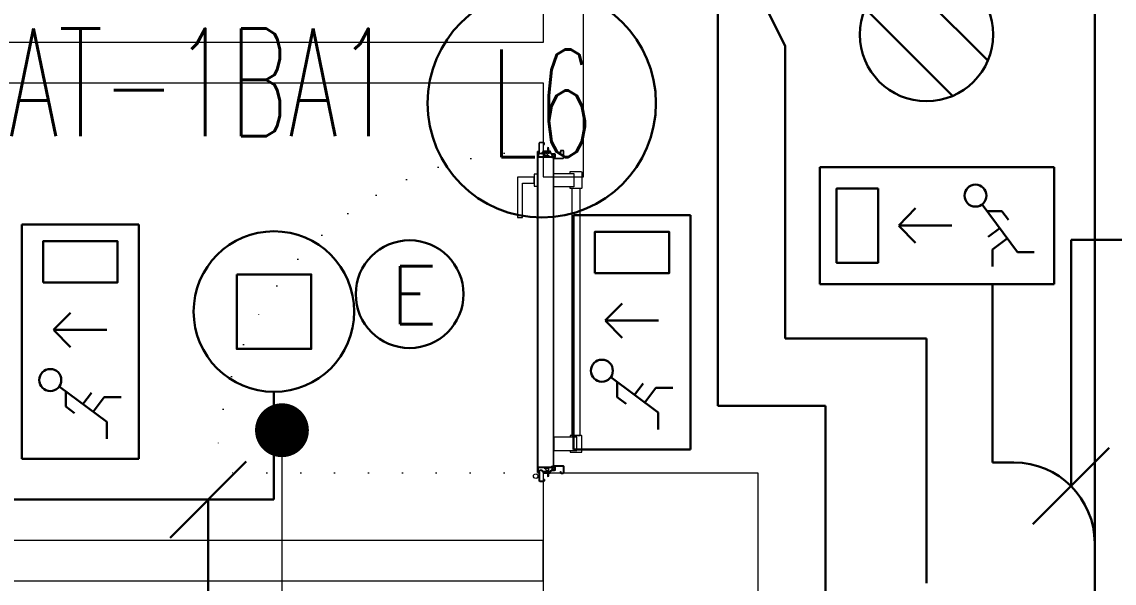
# Model space of a CAD drawing. Header units: metres. Extents: x -13316 to 152404, y -3899 to 30226.
# Drawn here: x 84986.3 to 85392.2, y 6749.1 to 6957.6 of the extents above; entities that cross this region are included whole.
import ezdxf
from ezdxf.enums import TextEntityAlignment as Align

# ---------------------------------------------------------------- set-up
doc = ezdxf.new("R2010")
doc.units = ezdxf.units.M
doc.header["$LTSCALE"] = 100
doc.header["$MEASUREMENT"] = 0
doc.linetypes.add('DOT2', pattern=[0.125, 0, -0.125])
doc.layers.get('0').update_dxf_attribs({"color": 9, "lineweight": 9})
for name, color, linetype, lineweight in [('00', 9, 'Continuous', 9), ('01', 9, 'Continuous', 9), ('06D', 9, 'Continuous', 9), ('10', 9, 'Continuous', 9), ('14', 9, 'Continuous', 9), ('20', 9, 'DOT2', 9), ('21_mahal200', 9, 'Continuous', 9), ('E-1x8 W ACİL ÇIKIŞ ARMATÜRÜ (TİP1)', 7, 'Continuous', 30), ('E-1x8 W ACİL ÇIKIŞ ARMATÜRÜ (TİP2)', 7, 'Continuous', 30), ('E-2x18W GÖMME PL COMPACT FLUORESAN ARMATÜR', 7, 'Continuous', 30), ('E-60W PL DOWNLIGHT ARMATÜR (SIVAÜSTÜ)', 7, 'Continuous', 30), ('E-ACİL AYDINLATMA KİTİ', 7, 'Continuous', 30), ('E-KABLO', 7, 'Continuous', 30), ('E-LINYE', 7, 'Continuous', 30)]:
    doc.layers.add(name, color=color, linetype=linetype, lineweight=lineweight)
doc.styles.add('E-YAZI', font='txttw.shx')
doc.styles.add('MuuM_TEXT-STANDART', font='ARIALN.TTF')
doc.dimstyles.new('MuuM_DIM200', dxfattribs={"dimscale": 20, "dimtxt": 2, "dimasz": 1, "dimexe": 1, "dimexo": 1, "dimgap": 1, "dimtad": 1, "dimdec": 1, "dimrnd": 0.5, "dimdsep": 46, "dimtxsty": 'MuuM_TEXT-STANDART', "dimblk": 'ARCHTICK', "dimcen": 0, "dimdle": 0.15, "dimclrd": 256, "dimclre": 256, "dimclrt": 256, "dimadec": 0, "dimazin": 0, "dimtfac": 5, "dimtdec": 1, "dimtix": 1, "dimtmove": 2, "dimatfit": 3, "dimldrblk": 'DOT', "dimfxl": 3, "dimfxlon": 1, "dimtolj": 1, "dimlwd": -1, "dimlwe": -1, "dimarcsym": 0})

# ---------------------------------------------------------------- blocks, each defined once
blk = doc.blocks.new('100_2x18W GÖMME PL COMPACT FLUORESAN ARMATÜR')
at = {"layer": 'E-2x18W GÖMME PL COMPACT FLUORESAN ARMATÜR', "color": 7}
for p, q in [((-1.426, -0.605), (0.605, 1.426)), ((-0.605, -1.426), (1.426, 0.605))]:
    blk.add_line(p, q, dxfattribs=at)
at = {"layer": 'E-2x18W GÖMME PL COMPACT FLUORESAN ARMATÜR', "color": 4}
blk.add_circle((0, 0), 1.549, dxfattribs=at)
blk = doc.blocks.new('100_1x8 W ACİL ÇIKIŞ ARMATÜRÜ (TİP1)')
at = {"layer": 'E-1x8 W ACİL ÇIKIŞ ARMATÜRÜ (TİP1)', "color": 4}
for p, q in [((-3.4, 3.4), (3.4, 3.4)), ((-3.4, 0), (-3.4, 3.4)), ((3.4, 3.4), (3.4, 0)), ((3.4, 0), (-3.4, 0))]:
    blk.add_line(p, q, dxfattribs=at)
at = {"layer": 'E-1x8 W ACİL ÇIKIŞ ARMATÜRÜ (TİP1)', "color": 1}
for p, q in [((-1.305, 2.317), (-2.331, 0.937)), ((-1.882, 2.125), (-2.072, 1.87)), ((-1.448, 2.125), (-1.882, 2.125)), ((1.112, 1.705), (0.624, 2.205)), ((-1.484, 1.378), (-1.818, 1.627)), ((1.112, 1.705), (-0.431, 1.705)), ((0.624, 1.205), (1.107, 1.7)), ((-1.608, 1.01), (-2.039, 1.33)), ((-1.608, 1.01), (-1.608, 0.516)), ((-2.821, 0.937), (-2.331, 0.937))]:
    blk.add_line(p, q, dxfattribs=at)
blk.add_lwpolyline([(1.715, 2.777), (2.92, 2.777), (2.92, 0.623), (1.715, 0.623)], close=True, dxfattribs=at)
blk.add_circle((-1.115, 2.574), 0.32, dxfattribs=at)
blk = doc.blocks.new('100_1x8 W ACİL ÇIKIŞ ARMATÜRÜ (TİP2)')
at = {"layer": 'E-1x8 W ACİL ÇIKIŞ ARMATÜRÜ (TİP2)', "color": 4}
for p, q in [((-3.4, 0), (-3.4, 3.4)), ((-3.4, 3.4), (3.4, 3.4)), ((3.4, 3.4), (3.4, 0)), ((3.4, 0), (-3.4, 0))]:
    blk.add_line(p, q, dxfattribs=at)
at = {"layer": 'E-1x8 W ACİL ÇIKIŞ ARMATÜRÜ (TİP2)', "color": 1}
for p, q in [((-1.305, 2.317), (-2.331, 0.937)), ((-0.16, 1.989), (0.335, 2.471)), ((0.34, 2.476), (0.34, 0.934)), ((0.34, 2.476), (0.84, 1.989)), ((-1.882, 2.125), (-2.072, 1.87)), ((-1.448, 2.125), (-1.882, 2.125)), ((-1.484, 1.378), (-1.818, 1.627)), ((-1.608, 1.01), (-2.039, 1.33)), ((-1.608, 1.01), (-1.608, 0.516)), ((-2.821, 0.937), (-2.331, 0.937))]:
    blk.add_line(p, q, dxfattribs=at)
blk.add_lwpolyline([(1.715, 2.777), (2.92, 2.777), (2.92, 0.623), (1.715, 0.623)], close=True, dxfattribs=at)
blk.add_circle((-1.115, 2.574), 0.32, dxfattribs=at)
blk = doc.blocks.new('100_60W PL DOWNLIGHT ARMATÜR (SIVAÜSTÜ)')
at = {"layer": 'E-60W PL DOWNLIGHT ARMATÜR (SIVAÜSTÜ)', "color": 3}
blk.add_lwpolyline([(-0.865, 0.865), (0.865, 0.865), (0.865, -0.865), (-0.865, -0.865)], close=True, dxfattribs=at)
at = {"layer": 'E-60W PL DOWNLIGHT ARMATÜR (SIVAÜSTÜ)', "color": 4}
blk.add_circle((0, 0), 1.865, dxfattribs=at)
blk = doc.blocks.new('100_ACİL AYDINLATMA KİTİ')
at = {"layer": 'E-ACİL AYDINLATMA KİTİ', "color": 3}
blk.add_circle((0, 0), 1.251, dxfattribs=at)
at = {"layer": 'E-ACİL AYDINLATMA KİTİ', "color": 3, "style": 'E-YAZI'}
blk.add_text('E', height=1.34, dxfattribs=at).set_placement((-0.448, -0.694))
blk = doc.blocks.new('p-kolon_80x80')
blk.add_lwpolyline([(-40, -40), (40, -40), (40, 40), (-40, 40)], close=True)
blk = doc.blocks.new('1.Bod.Ara.Sitatik Elk')
at = {"layer": '01'}
blk.add_blockref('p-kolon_80x80', (900, -2200), dxfattribs=at)
blk = doc.blocks.new('_ArchTick')
at = {"color": 0, "linetype": 'ByBlock', "const_width": 0.15}
blk.add_lwpolyline([(-0.5, -0.5), (0.5, 0.5)], dxfattribs=at)
blk = doc.blocks.new('_Dot')
at = {"color": 0, "linetype": 'ByBlock', "lineweight": -2}
blk.add_line((-0.5, 0), (-1, 0), dxfattribs=at)
at = {"color": 0, "linetype": 'ByBlock', "const_width": 0.5}
blk.add_lwpolyline([(-0.25, 0, 1), (0.25, 0, 1)], format="xyb", close=True, dxfattribs=at)
blk = doc.blocks.new('*U21')
at = {"ltscale": 15}
for p, q in [((-24.9, 0.9), (-25.7, 0)), ((-24.9, -0.9), (-25.7, 0)), ((-22.9, 1.5), (-24.9, 0.9)), ((-22.9, 1.5), (-22.9, -1.5)), ((-21.2, -2.7), (-18.1, 2.8)), ((-21, -2.7), (-17.9, 2.7)), ((-19.7, -2.7), (-16.6, 2.8)), ((-19.5, -2.7), (-16.4, 2.7)), ((-18.5, 1.5), (-18.3, 2)), ((-18.2, -2.7), (-15.1, 2.8)), ((-18, -2.7), (-14.9, 2.7)), ((-17, 1.5), (-16.8, 2)), ((-16.7, -2.7), (-13.6, 2.8)), ((-16.5, -2.7), (-13.4, 2.7)), ((-15.5, 1.5), (-15.3, 2)), ((-15.2, -2.7), (-12.1, 2.8)), ((-15, -2.7), (-11.9, 2.7)), ((-14, 1.5), (-13.8, 2)), ((-13.7, -2.7), (-10.6, 2.8)), ((-13.5, -2.7), (-10.4, 2.7)), ((-12.5, 1.5), (-12.3, 2)), ((-12.2, -2.7), (-9.1, 2.8)), ((-12, -2.7), (-8.9, 2.7)), ((-11, 1.5), (-10.8, 2)), ((-10.7, -2.7), (-7.6, 2.8)), ((-10.5, -2.7), (-7.4, 2.7)), ((-9.5, 1.5), (-9.3, 2)), ((-9.2, -2.7), (-6.1, 2.8)), ((-9, -2.7), (-5.9, 2.7)), ((-8, 1.5), (-7.8, 2)), ((-7.7, -2.7), (-4.6, 2.8)), ((-7.5, -2.7), (-4.4, 2.7)), ((-6.5, 1.5), (-6.3, 2)), ((-6.2, -2.7), (-3.1, 2.8)), ((-6, -2.7), (-2.9, 2.7)), ((-5, 1.5), (-4.8, 2)), ((-4.7, -2.7), (-1.6, 2.8)), ((-4.5, -2.7), (-1.4, 2.7)), ((-3.5, 1.5), (-3.3, 2)), ((-2, 1.5), (-1.8, 2)), ((-0.5, 4.2), (-1.5, 1.5)), ((0, 0.5), (-0.6, 0.5)), ((-24.9, -0.9), (-22.9, -1.5)), ((-8.6, -1.5), (-22.9, -1.5)), ((-21.2, -2.7), (-20.9, -1.5)), ((-20.3, -1.5), (-19.1, -1.5)), ((-19.7, -2.7), (-19.4, -1.5)), ((-18.8, -1.5), (-17.6, -1.5)), ((-18.2, -2.7), (-17.9, -1.5)), ((-17.3, -1.5), (-16.1, -1.5)), ((-16.7, -2.7), (-16.4, -1.5)), ((-15.8, -1.5), (-14.6, -1.5)), ((-15.2, -2.7), (-14.9, -1.5)), ((-14.3, -1.5), (-13.1, -1.5)), ((-13.7, -2.7), (-13.4, -1.5)), ((-12.8, -1.5), (-11.6, -1.5)), ((-12.2, -2.7), (-11.9, -1.5)), ((-11.3, -1.5), (-10.1, -1.5)), ((-10.7, -2.7), (-10.4, -1.5)), ((-9.8, -1.5), (-8.6, -1.5)), ((-9.2, -2.7), (-8.9, -1.5)), ((-8.3, -1.5), (-7.1, -1.5)), ((-7.7, -2.7), (-7.4, -1.5)), ((-6.8, -1.5), (-5.6, -1.5)), ((-6.2, -2.7), (-5.9, -1.5)), ((-5.3, -1.5), (-4.1, -1.5)), ((-4.7, -2.7), (-4.4, -1.5)), ((-3.8, -1.5), (-2.1, -1.5)), ((-0.5, -4.2), (-1.5, -1.5)), ((0, -0.5), (-0.6, -0.5))]:
    blk.add_line(p, q, dxfattribs=at)
for p, q in [((-6.9, 1.5), (-22.9, 1.5)), ((-17.4, 1.5), (-18.6, 1.5)), ((-15.9, 1.5), (-17.1, 1.5)), ((-14.4, 1.5), (-15.6, 1.5)), ((-12.9, 1.5), (-14.1, 1.5)), ((-11.4, 1.5), (-12.6, 1.5)), ((-9.9, 1.5), (-11.1, 1.5)), ((-8.4, 1.5), (-9.6, 1.5)), ((-6.9, 1.5), (-8.1, 1.5)), ((-5.4, 1.5), (-6.6, 1.5)), ((-3.9, 1.5), (-5.1, 1.5)), ((-2.4, 1.5), (-3.6, 1.5)), ((-1.5, 1.5), (-2.1, 1.5)), ((0, 0.5), (0, 4.1)), ((-1.5, -1.5), (-2.1, -1.5)), ((0, -0.5), (0, -4.1))]:
    blk.add_line(p, q)
for centre, radius, start, end in [((-26, 3.9), 3.92, 274.361, 322.1025), ((-26, -3.9), 3.92, 37.8975, 85.639), ((-18, 2.8), 0.0971, 330.3204, 150.3204), ((-16.5, 2.8), 0.0971, 330.3204, 150.3204), ((-15, 2.8), 0.0971, 330.3204, 150.3204), ((-13.5, 2.8), 0.0971, 330.3204, 150.3204), ((-12, 2.8), 0.0971, 330.3204, 150.3204), ((-10.5, 2.8), 0.0971, 330.3204, 150.3204), ((-9, 2.8), 0.0971, 330.3204, 150.3204), ((-7.5, 2.8), 0.0971, 330.3204, 150.3204), ((-6, 2.8), 0.0971, 330.3204, 150.3204), ((-4.5, 2.8), 0.0971, 330.3204, 150.3204), ((-3, 2.8), 0.0971, 330.3204, 150.3204), ((-1.5, 2.8), 0.0971, 330.3204, 150.3204), ((-0.6, 0), 0.486, 90, 270), ((-0.3, 4.1), 0.25, 0, 150.0864), ((-21.1, -2.7), 0.0971, 150.3204, 330.3204), ((-19.6, -2.7), 0.0971, 150.3204, 330.3204), ((-18.1, -2.7), 0.0971, 150.3204, 330.3204), ((-16.6, -2.7), 0.0971, 150.3204, 330.3204), ((-15.1, -2.7), 0.0971, 150.3204, 330.3204), ((-13.6, -2.7), 0.0971, 150.3204, 330.3204), ((-12.1, -2.7), 0.0971, 150.3204, 330.3204), ((-10.6, -2.7), 0.0971, 150.3204, 330.3204), ((-9.1, -2.7), 0.0971, 150.3204, 330.3204), ((-7.6, -2.7), 0.0971, 150.3204, 330.3204), ((-6.1, -2.7), 0.0971, 150.3204, 330.3204), ((-4.6, -2.7), 0.0971, 150.3204, 330.3204), ((-0.3, -4.1), 0.25, 209.9136, 0)]:
    blk.add_arc(centre, radius, start, end, dxfattribs=at)
blk = doc.blocks.new('conta')
at = {"ltscale": 10}
for p, q in [((-2649.88, 5344.46), (-2649.78, 5344.3)), ((-2649.87, 5345.53), (-2649.81, 5345.61)), ((-2649.78, 5344.3), (-2649.74, 5344.3)), ((-2649.72, 5345.4), (-2649.28, 5345.4)), ((-2649.25, 5345.41), (-2649.09, 5345.51)), ((-2648.97, 5344.05), (-2648.78, 5343.8)), ((-2648.87, 5344.09), (-2648.7, 5343.86)), ((-2648.83, 5344.87), (-2648.56, 5345.24)), ((-2648.77, 5345.12), (-2648.63, 5345.3)), ((-2648.71, 5343.79), (-2648.71, 5343.79)), ((-2648.56, 5345.31), (-2648.56, 5345.31))]:
    blk.add_line(p, q, dxfattribs=at)
for centre, radius, start, end in [((-2653.03, 5345), 3.19, 350.4674, 8.9372), ((-2649.87, 5344.47), 0.02, 170.4674, 213.7451), ((-2649.83, 5345.5), 0.05, 140.6345, 188.9372), ((-2649.74, 5345.58), 0.0696, 22.2428, 159.258), ((-2650.94, 5345.01), 1.24, 340.3382, 16.7772), ((-2649.74, 5344.58), 0.03, 160.3382, 273.2666), ((-2649.72, 5345.37), 0.03, 90, 196.7772), ((-2649.56, 5341.55), 3.01, 80.4362, 93.2666), ((-2649.28, 5345.45), 0.05, 270, 303.0062), ((-2649.22, 5344.14), 0.231, 353.9571, 81.9004), ((-2649.08, 5345.49), 0.03, 4.7972, 123.0062), ((-2649.06, 5344.54), 0.03, 260.4362, 338.7066), ((-2650.22, 5344.99), 1.27, 338.7066, 23.0418), ((-2648.89, 5344.11), 0.1, 173.9571, 217.2653), ((-2649.01, 5345.57), 0.05, 18.7951, 42.1429), ((-2651.17, 5344.83), 2.33, 7.5897, 18.7951), ((-2658.2, 5345.19), 9.36, 353.6857, 357.8537), ((-2648.79, 5344.15), 0.1, 173.6857, 217.2653), ((-2648.81, 5345.15), 0.05, 187.5897, 322.7347), ((-2648.79, 5344.84), 0.05, 142.7347, 180.2669), ((-2648.74, 5343.83), 0.05, 217.2653, 307.2653), ((-2648.74, 5343.83), 0.05, 307.2653, 37.2653), ((-2648.59, 5345.27), 0.05, 52.7347, 142.7347), ((-2648.59, 5345.27), 0.05, 322.7347, 52.7347)]:
    blk.add_arc(centre, radius, start, end, dxfattribs=at)
for points, knots in [([(-2649.74, 5344.31), (-2649.74, 5344.34), (-2649.7, 5344.52), (-2649.59, 5344.33), (-2649.34, 5344.36), (-2649.23, 5344.37), (-2649.18, 5344.37)], [0, 0, 0, 0, 0.1008757, 0.3841126, 0.5436166, 0.6906785, 0.6906785, 0.6906785, 0.6906785]), ([(-2648.98, 5345.6), (-2649, 5345.63), (-2649.09, 5345.71), (-2649.23, 5345.44), (-2649.32, 5345.74), (-2649.39, 5345.46), (-2649.51, 5345.75), (-2649.59, 5345.5), (-2649.65, 5345.57), (-2649.68, 5345.61)], [0.0086373, 0.0086373, 0.0086373, 0.0086373, 0.1097304, 0.3133405, 0.4430081, 0.5658764, 0.7165186, 0.8527974, 0.9648495, 0.9648495, 0.9648495, 0.9648495])]:
    blk.add_open_spline(points, degree=3, knots=knots, dxfattribs=at)
blk = doc.blocks.new('p-yn_sackasa')
at = {"layer": '10', "linetype": 'Continuous'}
for p, q in [((0, 6.16), (0, 6.9)), ((0.01, 6.9), (0.01, 6.15)), ((0.14, 6.9), (0.14, 6.16)), ((0.15, 6.9), (0.15, 6.16)), ((2.69, 7.16), (0.26, 7.16)), ((2.69, 7.15), (0.26, 7.15)), ((2.69, 7.02), (0.26, 7.02)), ((0.26, 7.01), (2.69, 7.01)), ((0.26, 6.05), (0.76, 6.05)), ((0.75, 6.04), (0.26, 6.04)), ((0.26, 5.91), (0.75, 5.91)), ((0.76, 5.9), (0.26, 5.9)), ((0.75, 5.91), (0.75, 6.04)), ((0.76, 5.9), (0.76, 6.05)), ((2.8, 3.29), (2.8, 6.9)), ((2.81, 3.29), (2.81, 6.9)), ((2.94, 3.29), (2.94, 6.9)), ((2.95, 3.29), (2.95, 6.9)), ((-2.19, 0), (-2.19, -0.15)), ((0.67, -0.71), (0.67, 2.27)), ((0.69, -0.71), (0.69, 2.27)), ((0.81, -0.71), (0.81, 2.27)), ((0.83, -0.71), (0.83, 2.27)), ((0.92, 2.33), (0.95, 2.32)), ((0.93, 2.34), (0.95, 2.33)), ((1.01, 2.46), (0.99, 2.47)), ((0.99, 2.46), (1.01, 2.45)), ((1.11, 2.52), (1.11, 3.73)), ((1.12, 2.52), (1.12, 3.73)), ((1.25, 3.73), (1.25, 2.52)), ((1.26, 2.52), (1.26, 3.73)), ((1.37, 3.98), (2.49, 3.98)), ((2.49, 3.97), (1.37, 3.97)), ((1.37, 3.84), (2.49, 3.84)), ((2.49, 3.83), (1.37, 3.83)), ((2.6, 3.69), (2.5, 3.36)), ((2.51, 3.35), (2.61, 3.69)), ((2.73, 3.65), (2.63, 3.32)), ((2.74, 3.64), (2.64, 3.31)), ((-2.95, -0.25), (-2.95, -1.75)), ((-2.94, -1.75), (-2.94, -0.25)), ((-2.81, -0.25), (-2.81, -1.75)), ((-2.8, -0.25), (-2.8, -1.75)), ((-2.19, 0), (-2.7, 0)), ((-2.2, -0.01), (-2.7, -0.01)), ((-2.2, -0.14), (-2.7, -0.14)), ((-2.19, -0.15), (-2.7, -0.15)), ((1.01, -1.85), (-2.7, -1.85)), ((1.01, -1.86), (-2.7, -1.86)), ((-2.7, -1.99), (1.01, -1.99)), ((1.01, -2), (-2.7, -2)), ((-2.2, -0.14), (-2.2, -0.01)), ((0.92, -0.77), (0.95, -0.76)), ((0.93, -0.78), (0.95, -0.77)), ((0.99, -0.89), (1.01, -0.88)), ((1.01, -0.89), (0.99, -0.91)), ((1.11, -0.96), (1.11, -1.75)), ((1.12, -0.96), (1.12, -1.75)), ((1.25, -0.96), (1.25, -1.75)), ((1.26, -0.96), (1.26, -1.75))]:
    blk.add_line(p, q, dxfattribs=at)
for points in [[(0.15, 2.14), (0.67, 2.14), (0.67, -0.54), (0.15, -0.54)], [(0.15, 2.14), (0.41, 2.14), (0.41, -0.54), (0.15, -0.54)]]:
    blk.add_lwpolyline(points, close=True, dxfattribs=at)
for centre, radius, start, end in [((0.26, 6.9), 0.261, 90, 180), ((0.26, 6.16), 0.261, 180, 270), ((0.26, 6.9), 0.249, 90, 180), ((0.26, 6.16), 0.249, 181.345, 271.3502), ((0.26, 6.9), 0.122, 90, 180), ((0.26, 6.16), 0.122, 180, 270), ((0.26, 6.9), 0.11, 90, 180), ((0.26, 6.16), 0.11, 180, 270), ((2.69, 6.9), 0.261, 0, 90), ((2.69, 6.9), 0.249, 0, 90), ((2.69, 6.9), 0.122, 0, 90), ((2.69, 6.9), 0.11, 0, 90), ((0.89, 2.27), 0.219, 63.2153, 180), ((0.89, 2.27), 0.206, 63.2169, 180), ((0.89, 2.27), 0.0801, 63.215, 180), ((0.89, 2.27), 0.0674, 63.2144, 180), ((1.04, 2.52), 0.206, 243.2197, 0), ((1.04, 2.52), 0.219, 243.2148, 0), ((1.04, 2.52), 0.0801, 243.2203, 0), ((1.04, 2.52), 0.0674, 243.2129, 0), ((1.37, 3.73), 0.253, 90, 180), ((1.37, 3.73), 0.24, 90, 180), ((1.37, 3.73), 0.114, 90, 180), ((1.37, 3.73), 0.101, 90, 180), ((2.49, 3.72), 0.261, 342.8602, 90), ((2.49, 3.72), 0.249, 342.8613, 90), ((2.49, 3.72), 0.122, 342.8607, 90), ((2.49, 3.72), 0.11, 342.8621, 90), ((2.72, 3.29), 0.232, 162.8601, 0), ((2.72, 3.29), 0.219, 162.8613, 0), ((2.72, 3.29), 0.0927, 162.8605, 0), ((2.72, 3.29), 0.0801, 162.8624, 0), ((-2.7, -0.25), 0.253, 90, 180), ((-2.7, -1.75), 0.253, 180, 270), ((-2.7, -0.25), 0.24, 90, 180), ((-2.7, -1.75), 0.24, 180, 270), ((-2.7, -0.25), 0.114, 90, 180), ((-2.7, -1.75), 0.114, 180, 270), ((-2.7, -0.25), 0.101, 90, 180), ((-2.7, -1.75), 0.101, 180, 270), ((0.89, -0.71), 0.219, 180, 296.785), ((0.89, -0.71), 0.206, 180, 296.7851), ((0.89, -0.71), 0.0801, 180, 296.785), ((0.89, -0.71), 0.0674, 180, 180.5245), ((0.89, -0.71), 0.0674, 180, 296.7871), ((1.04, -0.96), 0.219, 0, 116.7854), ((1.04, -0.96), 0.206, 0, 116.7836), ((1.04, -0.96), 0.0801, 0, 116.7811), ((1.04, -0.96), 0.0674, 0, 116.7871), ((1.01, -1.75), 0.114, 270, 0), ((1.01, -1.75), 0.24, 270, 0), ((1.01, -1.75), 0.101, 270, 0), ((1.01, -1.75), 0.253, 270, 0)]:
    blk.add_arc(centre, radius, start, end, dxfattribs=at)
at = {"layer": '10', "xscale": 0.0842696629213483, "yscale": 0.0842696629213483, "zscale": 0.0842696629213483}
blk.add_blockref('*U21', (0.95, 1.35), dxfattribs=at)
at = {"layer": '14', "xscale": -0.7887640449438696, "yscale": 0.7887640449438696, "zscale": 0.7887640449438204, "rotation": 90}
blk.add_blockref('conta', (4217.78, -2086.42), dxfattribs=at)
blk = doc.blocks.new('*U628')
at = {"layer": '06D'}
for points in [[(8.5, 9.56), (7.87, 9.56), (7.87, 13.56, -0.414214), (8.25, 13.93), (13.75, 13.93, -0.414214), (14.12, 13.56), (14.12, 9.56), (13.5, 9.56)], [(111.5, 9.56), (112.12, 9.56), (112.12, 13.56, 0.414214), (111.75, 13.93), (106.25, 13.93, 0.414214), (105.87, 13.56), (105.87, 9.56), (106.5, 9.56)]]:
    blk.add_lwpolyline(points, format="xyb", dxfattribs=at)
for points in [[(105.87, 13.31), (14.12, 13.31), (14.12, 10.18), (105.87, 10.18)], [(8.5, 10.94), (13.5, 10.94), (13.5, 3.44), (8.5, 3.44)], [(111.5, 12.06), (106.5, 12.06), (106.5, 3.44), (111.5, 3.44)]]:
    blk.add_lwpolyline(points, close=True, dxfattribs=at)
for points in [[(8.8, -2.56), (8.8, -3.81), (13.2, -3.81), (13.2, -2.56), (8.8, -2.56)], [(9.87, -3.81), (9.87, -10.06), (24.87, -10.06), (24.87, -8.19), (12.12, -8.19), (12.12, -8.19), (12.12, -3.81), (9.87, -3.81)]]:
    blk.add_lwpolyline(points, dxfattribs=at)
at = {"layer": '10', "ltscale": 10}
for p, q in [((1, 0.68), (2, 1.33)), ((1, 0.68), (2, 1.33)), ((2, 0.28), (1, 0.28)), ((2, 0.28), (1, 0.28)), ((2, 0.08), (1, 0.08)), ((2, 0.08), (1, 0.08)), ((2, 1.76), (2, 1.33)), ((2.3, 1.76), (2, 1.76)), ((2, 1.76), (2, 1.33)), ((2.3, 1.76), (2, 1.76)), ((2, 1.33), (2, -0.17)), ((2, 1.33), (2, -0.17)), ((2.3, -2.19), (2.3, 3.34)), ((2.3, 1.33), (2.3, 1.76)), ((2.3, 1.33), (2.3, 1.76)), ((2.3, -0.17), (2.3, 1.33)), ((2.3, -0.17), (2.3, 1.33)), ((117.6, 3.44), (2.4, 3.44)), ((2.45, -2.29), (2.45, 3.24)), ((117.5, 3.29), (2.5, 3.29)), ((117.55, -2.29), (117.55, 3.24)), ((117.7, -2.19), (117.7, 3.34)), ((117.7, 1.76), (117.7, 0.26)), ((118, 1.76), (117.7, 1.76)), ((117.7, 0.26), (117.7, -0.17)), ((118, 0.26), (118, 1.76)), ((118, 1.51), (119, 1.51)), ((118, 1.31), (119, 1.31)), ((119, 0.91), (118, 0.26)), ((118, -0.17), (118, 0.26)), ((0.3, -2.46), (0.3, -2.34)), ((0.4, -2.24), (2.25, -2.24)), ((119.6, -2.56), (0.4, -2.56)), ((0.45, -2.41), (0.45, -2.39)), ((0.45, -2.39), (2.35, -2.39)), ((119.54, -2.41), (0.45, -2.41)), ((2, -0.17), (2.3, -0.17)), ((2, -0.17), (2.3, -0.17)), ((119.54, -2.39), (117.65, -2.39)), ((117.7, -0.17), (118, -0.17)), ((119.6, -2.24), (117.75, -2.24)), ((119.55, -2.41), (119.55, -2.39)), ((119.7, -2.46), (119.7, -2.34)), ((120.84, -2), (120.84, -2.43)), ((120.84, -2), (120.84, -2.43)), ((121.05, -2), (121.05, -2.43)), ((121.05, -2), (121.05, -2.43)), ((121.22, -2.16), (121.05, -2.16)), ((121.22, -2.16), (121.05, -2.16)), ((121.22, -2.16), (121.22, -2.29)), ((121.22, -2.16), (121.22, -2.29)), ((121.6, -2.73), (121.73, -2.62)), ((121.6, -2.73), (121.73, -2.62))]:
    blk.add_line(p, q, dxfattribs=at)
blk.add_circle((120.95, -3.26), 0.843, dxfattribs=at)
blk.add_circle((120.95, -3.26), 0.843, dxfattribs=at)
for centre, radius, start, end in [((2.44, 3.3), 0.141, 104.9271, 165.0729), ((117.5, 3.24), 0.05, 0, 90), ((117.6, 3.34), 0.1, 0, 90), ((0.4, -2.34), 0.1, 90, 180), ((0.4, -2.46), 0.1, 180, 270), ((0.45, -2.39), 0.005, 90, 180), ((0.45, -2.41), 0.005, 180, 270), ((2.25, -2.19), 0.05, 270, 0), ((2.35, -2.29), 0.1, 270, 0), ((117.65, -2.29), 0.1, 180, 270), ((117.75, -2.19), 0.05, 180, 270), ((119.54, -2.39), 0.005, 0, 90), ((119.54, -2.41), 0.005, 270, 360), ((119.6, -2.34), 0.1, 0, 90), ((119.6, -2.46), 0.1, 270, 0), ((120.42, -2.26), 0.302, 285.5524, 60.0315), ((120.42, -2.26), 0.302, 285.5524, 60.0315), ((120.42, -2.26), 0.428, 336.352, 37.621), ((120.42, -2.26), 0.428, 336.352, 37.621), ((120.95, -3.26), 1.01, 39.4092, 74.2861), ((120.95, -3.26), 1.01, 39.4092, 74.2861)]:
    blk.add_arc(centre, radius, start, end, dxfattribs=at)
at = {"layer": '20'}
blk.add_lwpolyline([(119.7, -2.4), (119.7, -121.8, -0.414214), (0.3, -2.4, 1)], format="xyb", dxfattribs=at)
blk.add_blockref('p-yn_sackasa', (0, 0))
at = {"xscale": -1}
blk.add_blockref('p-yn_sackasa', (120, 0), dxfattribs=at)
blk = doc.blocks.new('1.Bod.Ara.Mimari Elk')
at = {"layer": '00'}
for points in [[(645, -1850), (645, -1850), (645, -1850), (470, -1850), (470, -1865), (645, -1865), (645, -2060), (660, -2060), (660, -2015), (860, -2015), (860, -2050), (875, -2050), (875, -1985), (860, -1985), (860, -2000), (660, -2000), (660, -1865)], [(860, -2185), (660, -2185), (660, -2170), (645, -2170), (645, -2185), (470, -2185), (470, -2200), (645, -2200), (645, -2200), (860, -2200), (860, -2185)]]:
    blk.add_lwpolyline(points, dxfattribs=at)
at = {"layer": '10', "rotation": 270}
blk.add_blockref('*U628', (860.54, -2040.15), dxfattribs=at)
at = {"layer": '21_mahal200'}
blk.add_leader([(762.98, -2144.06), (762.98, -2416.99)], dimstyle='MuuM_DIM200', override={"dimasz": 1, "dimfxl": 10}, dxfattribs=at)

msp = doc.modelspace()

# ---------------------------------------------------------------- linework, layer by layer
at = {"layer": 'E-KABLO', "color": 5}
for p, q in [((85385, 7293.68), (85385, 6763.99)), ((85385, 6763.99), (85385, 6452.5))]:
    msp.add_line(p, q, dxfattribs=at)
at = {"layer": 'E-KABLO', "color": 6}
for p, q in [((85245, 6998.65), (85245, 6815)), ((85270, 6948.65), (85245, 6998.65)), ((85270, 6948.65), (85270, 6840)), ((85270, 6840), (85322.5, 6840)), ((85322.5, 6749.14), (85322.5, 6840)), ((85080, 6820.15), (85080, 6780.15)), ((85245, 6815), (85285, 6815)), ((85285, 6815), (85285, 6685)), ((84948.01, 6780.15), (85080, 6780.15))]:
    msp.add_line(p, q, dxfattribs=at)
at = {"layer": 'E-KABLO', "color": 4}
for p, q in [((85346.97, 6860.14), (85346.97, 6793.99)), ((85346.97, 6793.99), (85355, 6793.99))]:
    msp.add_line(p, q, dxfattribs=at)
msp.add_arc((85355, 6763.99), 30, 0, 90, dxfattribs=at)
at = {"layer": 'E-LINYE', "color": 7, "linetype": 'Continuous'}
for p, q in [((85376.21, 6785.2), (85376.21, 6876.65)), ((85376.21, 6876.65), (85462.17, 6876.65)), ((85362.07, 6771.06), (85390.36, 6799.35)), ((85041.41, 6766.01), (85069.69, 6794.29)), ((85055.55, 6780.15), (85055.55, 6731.33))]:
    msp.add_line(p, q, dxfattribs=at)
msp.add_circle((85179.53, 6927.38), 42.44, dxfattribs=at)

# ---------------------------------------------------------------- block references
for name in ['1.Bod.Ara.Mimari Elk', '1.Bod.Ara.Sitatik Elk']:
    msp.add_blockref(name, (84320, 8950))
at = {"layer": 'E-1x8 W ACİL ÇIKIŞ ARMATÜRÜ (TİP1)', "xscale": -12.8, "yscale": 12.8, "zscale": 12.8}
msp.add_blockref('100_1x8 W ACİL ÇIKIŞ ARMATÜRÜ (TİP1)', (85326.44, 6860.14), dxfattribs=at)
at = {"layer": 'E-1x8 W ACİL ÇIKIŞ ARMATÜRÜ (TİP2)', "xscale": 12.8, "yscale": 12.8, "zscale": 12.8, "rotation": 90}
for p in [(85234.81, 6842.31), (85029.83, 6838.84)]:
    msp.add_blockref('100_1x8 W ACİL ÇIKIŞ ARMATÜRÜ (TİP2)', p, dxfattribs=at)
at = {"layer": 'E-2x18W GÖMME PL COMPACT FLUORESAN ARMATÜR', "xscale": -16, "yscale": 16, "zscale": 16}
msp.add_blockref('100_2x18W GÖMME PL COMPACT FLUORESAN ARMATÜR', (85322.5, 6952.91), dxfattribs=at)
at = {"layer": 'E-60W PL DOWNLIGHT ARMATÜR (SIVAÜSTÜ)', "xscale": 16, "yscale": 16, "zscale": 16}
msp.add_blockref('100_60W PL DOWNLIGHT ARMATÜR (SIVAÜSTÜ)', (85080, 6850), dxfattribs=at)
at = {"layer": 'E-ACİL AYDINLATMA KİTİ', "xscale": 16, "yscale": 16, "zscale": 16}
msp.add_blockref('100_ACİL AYDINLATMA KİTİ', (85130.42, 6856.48), dxfattribs=at)

# ---------------------------------------------------------------- texts
at = {"layer": 'E-LINYE', "color": 3, "linetype": 'Continuous', "style": 'E-YAZI', "width": 0.6}
for s, p in [('AT-1BA1', (85052.91, 6935.13)), ('L6', (85179.53, 6927.38))]:
    msp.add_text(s, height=40, dxfattribs=at).set_placement(p, align=Align.MIDDLE_CENTER)

doc.saveas('drawing.dxf')
